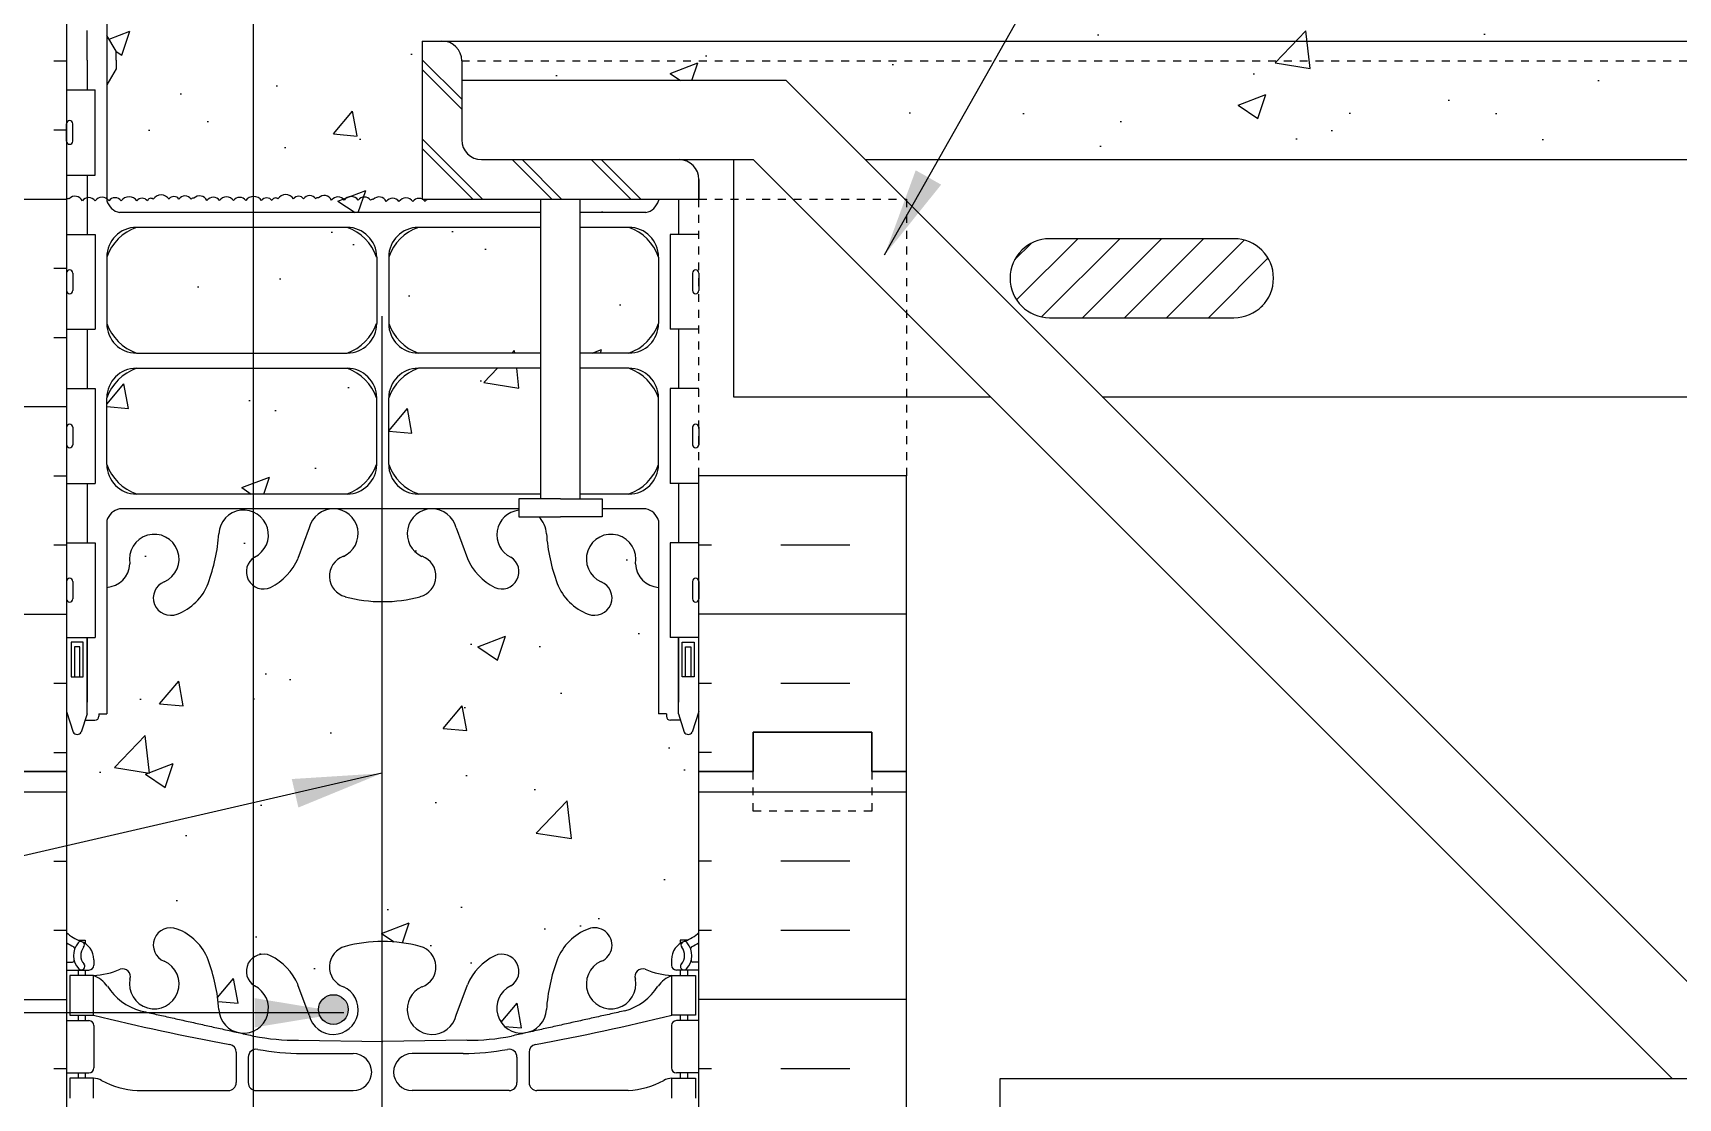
# Model space of a CAD drawing. Header units: inches. Extents: x 169.9 to 228, y 151.8 to 229.9.
# Drawn here: x 190.58 to 211.39, y 196.52 to 209.99 of the extents above; entities that cross this region are included whole.
import ezdxf

# ---------------------------------------------------------------- set-up
doc = ezdxf.new("R2010")
doc.units = ezdxf.units.IN
doc.header["$LTSCALE"] = 0.5
doc.header["$MEASUREMENT"] = 0
doc.linetypes.add('DASHED2', pattern=[0.375, 0.25, -0.125])
doc.linetypes.add('HIDDEN2', pattern=[0.1875, 0.125, -0.0625])
for name, color, linetype in [('HATCH', 12, 'Continuous'), ('Hidden2', 12, 'HIDDEN2'), ('line25', 2, 'Continuous'), ('LINE3', 3, 'Continuous'), ('LINE50', 5, 'Continuous'), ('LINE9', 9, 'Continuous'), ('TEXT', 4, 'Continuous'), ('Web_Edge', 9, 'Continuous')]:
    doc.layers.add(name, color=color, linetype=linetype)
doc.styles.add('DIM', font='romans.shx', dxfattribs={"width": 0.7})
doc.dimstyles.new('ext_12', dxfattribs={"dimscale": 12, "dimtxt": 0.075, "dimasz": 0.09375, "dimexe": 0.09375, "dimexo": 0.0625, "dimgap": 0.0625, "dimtad": 1, "dimdec": 1, "dimzin": 2, "dimdsep": 46, "dimlunit": 4, "dimtxsty": 'DIM', "dimcen": 0.09, "dimdle": 0.09375, "dimclrt": 4, "dimadec": 0, "dimazin": 0, "dimtfac": 1, "dimtdec": 1, "dimtmove": 2, "dimatfit": 3, "dimfxl": 1, "dimfrac": 2, "dimtolj": 1, "dimtzin": 0, "dimarcsym": 0})

msp = doc.modelspace()

# ---------------------------------------------------------------- hatches: boundary and pattern name
at = {"layer": 'HATCH'}
h = msp.add_hatch(dxfattribs=at)
h.set_pattern_fill('AR-CONC', color=256, scale=0.5)
h.set_pattern_definition([(50, (0, 0), (3.5863, -0.31376), [0.375, -4.125]), (355, (0, 0), (-0.693757, 3.76096), [0.3, -3.3]), (100.4514, (0.299, -0.026), (2.892544, 3.4472), [0.3187, -3.50571]), (46.1842, (0, 1), (5.336207, -0.827596), [0.5625, -6.1875]), (96.6356, (0.4447, 0.931), (4.67331, 4.87059), [0.47805, -5.25857]), (351.1842, (0, 1), (4.67331, 4.87059), [0.45, -4.95]), (21, (0.5, 0.75), (2.984535, -2.013094), [0.375, -4.125]), (326, (0.5, 0.75), (1.216577, 3.62575), [0.3, -3.3]), (71.4514, (0.7487, 0.5822), (4.201112, 1.612656), [0.3187, -3.50571]), (37.5, (0, 0), (0.0607993, 1.6644693), [0, -3.26, 0, -3.35, 0, -3.3125]), (7.5, (0, 0), (1.315348, 1.972059), [0, -1.91, 0, -3.185, 0, -1.2625]), (327.5, (-1.115, 0), (2.669112, -0.1127744), [0, -1.25, 0, -3.9, 0, -5.175]), (317.5, (-1.615, 0), (2.915931, 0.500525), [0, -1.625, 0, -2.59, 0, -3.675])])
edge = h.paths.add_edge_path()
edge.add_line((199.002, 227.647), (194.002, 227.647))
edge.add_line((194.002, 227.647), (193.002, 228.647))
edge.add_line((193.002, 228.647), (193.002, 226.647))
edge.add_line((193.002, 226.647), (192.002, 227.647))
edge.add_line((192.002, 227.647), (191.002, 227.647))
edge.add_line((191.002, 227.647), (191.002, 224.874))
edge.add_arc((191.348, 225.235), 0.5, 226.2109, 246.4218)
edge.add_line((191.148, 224.777), (191.238, 224.777))
edge.add_line((191.238, 224.777), (191.238, 224.735))
edge.add_arc((191.098, 224.528), 0.25, 0, 55.9442, ccw=False)
edge.add_line((191.348, 224.528), (191.348, 224.46))
edge.add_arc((191.285, 224.46), 0.0625, -90, 0, ccw=False)
edge.add_line((191.285, 224.398), (191.238, 224.398))
edge.add_line((191.238, 224.398), (191.238, 224.328))
edge.add_line((191.238, 224.328), (191.343, 224.328))
edge.add_arc((191.22, 223.985), 0.364, 34.9775, 70.3387, ccw=False)
edge.add_arc((192.144, 224.596), 0.743, 212.7919, 253.8107)
edge.add_spline(control_points=[(191.936, 223.882), (193.374, 223.562)], knot_values=[0, 0, 1, 1], degree=1, periodic=0)
edge.add_arc((193.93, 226.494), 2.984, 259.2546, 270.0995)
edge.add_line((193.935, 223.51), (195.002, 223.494))
edge.add_line((195.002, 223.494), (196.068, 223.51))
edge.add_arc((196.074, 226.494), 2.984, 269.9005, 280.7454)
edge.add_spline(control_points=[(196.63, 223.562), (198.067, 223.882)], knot_values=[0, 0, 1, 1], degree=1, periodic=0)
edge.add_arc((197.86, 224.596), 0.743, 286.1893, 327.2081)
edge.add_arc((198.783, 223.985), 0.364, 109.6613, 145.0225, ccw=False)
edge.add_line((198.661, 224.328), (198.766, 224.328))
edge.add_line((198.766, 224.328), (198.766, 224.398))
edge.add_line((198.766, 224.398), (198.718, 224.398))
edge.add_arc((198.718, 224.46), 0.0625, 180, 270, ccw=False)
edge.add_line((198.656, 224.46), (198.656, 224.528))
edge.add_arc((198.906, 224.528), 0.25, 124.0558, 180, ccw=False)
edge.add_line((198.766, 224.735), (198.766, 224.777))
edge.add_line((198.766, 224.777), (198.856, 224.777))
edge.add_arc((198.656, 225.235), 0.5, 293.5782, 313.7891)
edge.add_line((199.002, 224.874), (199.002, 227.647))
h.paths.add_polyline_path([(199.002, 220.682, 0.088416), (198.856, 220.779), (198.766, 220.779), (198.766, 220.821, -0.249069), (198.656, 221.028), (198.656, 221.095, -0.414214), (198.718, 221.158), (198.766, 221.158), (198.766, 221.228), (198.661, 221.228, 0.085348), (198.331, 221.152, -0.669601), (198.199, 221.273, 2.087231), (197.765, 221.048, -1), (197.602, 220.639, -0.21345), (197.209, 221.028, -0.069923), (197.072, 221.672, 1.702394), (196.623, 221.36, -0.940793), (196.419, 220.976, -0.173075), (196.073, 221.343), (195.931, 221.73, 1.612474), (195.499, 221.37, -0.734872), (195.476, 220.859, -0.068475), (195.002, 220.797, -0.068475), (194.528, 220.859, -0.734872), (194.505, 221.37, 1.612474), (194.073, 221.73), (193.93, 221.343, -0.173075), (193.584, 220.976, -0.940793), (193.381, 221.36, 1.702394), (192.931, 221.672, -0.069923), (192.794, 221.028, -0.21345), (192.402, 220.639, -1), (192.239, 221.048, 2.087231), (191.805, 221.273, -0.669601), (191.672, 221.152, 0.085348), (191.343, 221.228), (191.238, 221.228), (191.238, 221.158), (191.285, 221.158, -0.414214), (191.348, 221.095), (191.348, 221.028, -0.249069), (191.238, 220.821), (191.238, 220.779), (191.148, 220.779, 0.088416), (191.002, 220.682), (191.002, 218.647), (191.002, 217.888), (191.087, 218.149, -0.6), (191.187, 218.149), (191.236, 217.999), (191.362, 217.999, -0.414214), (191.412, 217.949), (191.412, 217.919), (191.512, 217.919), (191.512, 216.317, -0.380397), (191.805, 216.022, 2.087231), (192.239, 216.247, -1), (192.402, 216.655, -0.21345), (192.794, 216.266, -0.069923), (192.931, 215.622, 1.702394), (193.381, 215.935, -0.940793), (193.584, 216.318, -0.173075), (193.93, 215.951), (194.073, 215.565, 1.612474), (194.505, 215.924, -0.734872), (194.528, 216.435, -0.068475), (195.002, 216.497, -0.068475), (195.476, 216.435, -0.734872), (195.499, 215.924, 1.612474), (195.931, 215.565), (196.073, 215.951, -0.173075), (196.419, 216.318, -0.940793), (196.623, 215.935, 1.702394), (197.072, 215.622, -0.069923), (197.209, 216.266, -0.21345), (197.602, 216.655, -1), (197.765, 216.247, 2.087231), (198.199, 216.022, -0.380392), (198.492, 216.317), (198.492, 217.919), (198.592, 217.919), (198.592, 217.949, -0.414214), (198.642, 217.999), (198.768, 217.999), (198.817, 218.149, -0.6), (198.917, 218.149), (199.002, 217.888), (199.002, 218.647)])
h.paths.add_polyline_path([(194.926, 214.761, 0.225652), (194.551, 215.136), (191.887, 215.136, 0.225652), (191.512, 214.761), (191.512, 213.921, 0.225652), (191.887, 213.546), (194.551, 213.546, 0.225652), (194.926, 213.921)])
h.paths.add_polyline_path([(194.926, 212.139), (194.926, 212.98, 0.225652), (194.551, 213.355), (191.887, 213.355, 0.225652), (191.512, 212.98), (191.512, 212.139, 0.225652), (191.887, 211.764), (194.551, 211.764, 0.225652)])
h.paths.add_polyline_path([(198.492, 212.98, 0.225652), (198.117, 213.355), (195.453, 213.355, 0.225652), (195.078, 212.98), (195.078, 212.139, 0.225652), (195.453, 211.764), (198.117, 211.764, 0.225652), (198.492, 212.139)])
h.paths.add_polyline_path([(198.492, 214.761, 0.225652), (198.117, 215.136), (195.453, 215.136, 0.225652), (195.078, 214.761), (195.078, 213.921, 0.225652), (195.453, 213.546), (198.117, 213.546, 0.225652), (198.492, 213.921)])
h.paths.add_polyline_path([(227.05, 211.138), (199.002, 211.138, 0.520567), (198.848, 211.138, 0.520567), (198.722, 211.138, 0.520567), (198.522, 211.138, 0.520567), (198.448, 211.115, 0.520567), (198.317, 211.115, 0.520567), (198.117, 211.115, 0.520567), (197.963, 211.115, 0.520567), (197.786, 211.115, 0.520567), (197.626, 211.115, 0.520567), (197.461, 211.143, 0.268314), (197.425, 211.133, 0.520567), (197.271, 211.133, 0.520567), (197.146, 211.133, 0.520567), (196.946, 211.133, 0.520567), (196.872, 211.11, 0.520567), (196.741, 211.11, 0.520567), (196.541, 211.11, 0.520567), (196.387, 211.11, 0.520567), (196.21, 211.11, 0.520567), (196.05, 211.11, 0.520567), (195.884, 211.139, 0.268314), (195.849, 211.128, 0.520567), (195.695, 211.128, 0.520567), (195.569, 211.128, 0.520567), (195.369, 211.128, 0.520567), (195.295, 211.106, 0.520567), (195.164, 211.106, 0.520567), (194.964, 211.106, 0.520567), (194.81, 211.106, 0.520567), (194.633, 211.106, 0.520567), (194.473, 211.106, 0.520567), (194.308, 211.134, 0.268314), (194.272, 211.124, 0.520567), (194.118, 211.124, 0.520567), (193.993, 211.124, 0.520567), (193.793, 211.124, 0.520567), (193.719, 211.101, 0.520567), (193.588, 211.101, 0.520567), (193.388, 211.101, 0.520567), (193.234, 211.101, 0.520567), (193.057, 211.101, 0.520567), (192.897, 211.101, 0.520567), (192.731, 211.13, 0.268314), (192.696, 211.119, 0.520567), (192.542, 211.119, 0.520567), (192.416, 211.119, 0.520567), (192.217, 211.119, 0.520567), (192.142, 211.096, 0.520567), (192.011, 211.096, 0.520567), (191.811, 211.096, 0.520567), (191.657, 211.096, 0.398029), (191.512, 211.126), (191.512, 209.96), (191.632, 209.76), (191.632, 209.647), (191.632, 209.535), (191.512, 209.335), (191.512, 207.893, -0.091153), (191.54, 207.866, -0.520567), (191.694, 207.866, -0.520567), (191.893, 207.866, -0.520567), (192.025, 207.866, -0.520567), (192.099, 207.889, -0.520567), (192.299, 207.889, -0.520567), (192.424, 207.889, -0.520567), (192.578, 207.889, -0.268314), (192.614, 207.899, -0.520567), (192.779, 207.87, -0.520567), (192.939, 207.87, -0.520567), (193.116, 207.87, -0.520567), (193.27, 207.87, -0.520567), (193.47, 207.87, -0.520567), (193.601, 207.87, -0.520567), (193.675, 207.893, -0.520567), (193.875, 207.893, -0.520567), (194.001, 207.893, -0.520567), (194.155, 207.893, -0.268314), (194.19, 207.904, -0.520567), (194.356, 207.875, -0.520567), (194.516, 207.875, -0.520567), (194.693, 207.875, -0.520567), (194.847, 207.875, -0.268314), (194.882, 207.885, -0.520567), (195.048, 207.857, -0.520567), (195.208, 207.857, -0.520567), (195.385, 207.857, -0.365715), (195.502, 207.888), (195.502, 209.888), (195.752, 209.888), (227.05, 209.888)])
h.paths.add_polyline_path([(198.492, 211.428, 0.268138), (198.331, 211.577), (191.673, 211.577, 0.268156), (191.512, 211.428), (191.512, 211.126, -0.398029), (191.657, 211.096, -0.520567), (191.811, 211.096, -0.520567), (192.011, 211.096, -0.520567), (192.142, 211.096, -0.520567), (192.217, 211.119, -0.520567), (192.416, 211.119, -0.520567), (192.542, 211.119, -0.520567), (192.696, 211.119, -0.268314), (192.731, 211.13, -0.520567), (192.897, 211.101, -0.520567), (193.057, 211.101, -0.520567), (193.234, 211.101, -0.520567), (193.388, 211.101, -0.520567), (193.588, 211.101, -0.520567), (193.719, 211.101, -0.520567), (193.793, 211.124, -0.520567), (193.993, 211.124, -0.520567), (194.118, 211.124, -0.520567), (194.272, 211.124, -0.268314), (194.308, 211.134, -0.520567), (194.473, 211.106, -0.520567), (194.633, 211.106, -0.520567), (194.81, 211.106, -0.520567), (194.964, 211.106, -0.520567), (195.164, 211.106, -0.520567), (195.295, 211.106, -0.520567), (195.369, 211.128, -0.520567), (195.569, 211.128, -0.520567), (195.695, 211.128, -0.520567), (195.849, 211.128, -0.268314), (195.884, 211.139, -0.520567), (196.05, 211.11, -0.520567), (196.21, 211.11, -0.520567), (196.387, 211.11, -0.520567), (196.541, 211.11, -0.520567), (196.741, 211.11, -0.520567), (196.872, 211.11, -0.520567), (196.946, 211.133, -0.520567), (197.146, 211.133, -0.520567), (197.271, 211.133, -0.520567), (197.425, 211.133, -0.268314), (197.461, 211.143, -0.520567), (197.626, 211.115, -0.520567), (197.786, 211.115, -0.520567), (197.963, 211.115, -0.520567), (198.117, 211.115, -0.520567), (198.317, 211.115, -0.520567), (198.448, 211.115, -0.316651), (198.492, 211.148)])
h.paths.add_polyline_path([(198.492, 207.866), (198.492, 207.888), (197.502, 207.888), (197.502, 207.718), (198.331, 207.718, 0.268138)])
h.paths.add_polyline_path([(197.002, 207.888), (195.57, 207.888, 0.091301), (195.539, 207.857, 0.129704), (195.502, 207.888), (195.502, 207.888), (195.502, 207.888, 0.365715), (195.385, 207.857, 0.520567), (195.208, 207.857, 0.520567), (195.048, 207.857, 0.520567), (194.882, 207.885, 0.268314), (194.847, 207.875, 0.520567), (194.693, 207.875, 0.520567), (194.516, 207.875, 0.520567), (194.356, 207.875, 0.520567), (194.19, 207.904, 0.268314), (194.155, 207.893, 0.520567), (194.001, 207.893, 0.520567), (193.875, 207.893, 0.520567), (193.675, 207.893, 0.520567), (193.601, 207.87, 0.520567), (193.47, 207.87, 0.520567), (193.27, 207.87, 0.520567), (193.116, 207.87, 0.520567), (192.939, 207.87, 0.520567), (192.779, 207.87, 0.520567), (192.614, 207.899, 0.268314), (192.578, 207.889, 0.520567), (192.424, 207.889, 0.520567), (192.299, 207.889, 0.520567), (192.099, 207.889, 0.520567), (192.025, 207.866, 0.520567), (191.893, 207.866, 0.520567), (191.694, 207.866, 0.520567), (191.54, 207.866, 0.091153), (191.512, 207.893), (191.512, 207.866, 0.268156), (191.673, 207.718), (197.002, 207.718)])
h.paths.add_polyline_path([(227.05, 209.638), (196.002, 209.638), (196.002, 209.388), (200.104, 209.388), (201.104, 208.388), (227.05, 208.388)], flags=17)
h.paths.add_polyline_path([(227.05, 209.888), (195.752, 209.888, -0.414214), (196.002, 209.638), (227.05, 209.638)], flags=17)
h.paths.add_polyline_path([(199.002, 200.647), (199.002, 201.407), (198.917, 201.146, -0.6), (198.817, 201.146), (198.768, 201.296), (198.642, 201.296, -0.414214), (198.592, 201.346), (198.592, 201.376), (198.492, 201.376), (198.492, 202.978, -0.380392), (198.199, 203.273, 2.087231), (197.765, 203.048, -1), (197.602, 202.639, -0.21345), (197.209, 203.028, -0.068226), (197.074, 203.656, 0.193411), (196.976, 203.869), (196.723, 203.869), (196.723, 203.953, 0.747522), (196.623, 203.36, -0.940793), (196.419, 202.976, -0.173075), (196.073, 203.343), (195.931, 203.73, 1.612474), (195.499, 203.37, -0.734872), (195.476, 202.859, -0.068475), (195.002, 202.797, -0.068475), (194.528, 202.859, -0.734872), (194.505, 203.37, 1.612474), (194.073, 203.73), (193.93, 203.343, -0.173075), (193.584, 202.976, -0.940793), (193.381, 203.36, 1.753171), (192.93, 203.656, -0.068226), (192.794, 203.028, -0.21345), (192.402, 202.639, -1), (192.239, 203.048, 2.087231), (191.805, 203.273, -0.380397), (191.512, 202.978), (191.512, 201.376), (191.412, 201.376), (191.412, 201.346, -0.414214), (191.362, 201.296), (191.236, 201.296), (191.187, 201.146, -0.6), (191.087, 201.146), (191.002, 201.407), (191.002, 200.647), (191.002, 198.613, 0.088416), (191.148, 198.516), (191.238, 198.516), (191.238, 198.474, -0.249069), (191.348, 198.267), (191.348, 198.199, -0.414214), (191.285, 198.137), (191.238, 198.137), (191.238, 198.067), (191.343, 198.067, 0.085348), (191.672, 198.142, -0.669601), (191.805, 198.022, 2.087231), (192.239, 198.247, -1), (192.402, 198.655, -0.21345), (192.794, 198.266, -0.068226), (192.93, 197.638, 1.753171), (193.381, 197.935, -0.940793), (193.584, 198.318, -0.173075), (193.93, 197.951), (194.073, 197.565, 1.612474), (194.505, 197.924, -0.734872), (194.528, 198.435, -0.068475), (195.002, 198.497, -0.068475), (195.476, 198.435, -0.734872), (195.499, 197.924, 1.612474), (195.931, 197.565), (196.073, 197.951, -0.173075), (196.419, 198.318, -0.940793), (196.623, 197.935, 1.753171), (197.074, 197.638, -0.068226), (197.209, 198.266, -0.21345), (197.602, 198.655, -1), (197.765, 198.247, 2.087231), (198.199, 198.022, -0.669601), (198.331, 198.142, 0.085348), (198.661, 198.067), (198.766, 198.067), (198.766, 198.137), (198.718, 198.137, -0.414214), (198.656, 198.199), (198.656, 198.267, -0.249069), (198.766, 198.474), (198.766, 198.516), (198.856, 198.516, 0.088416), (199.002, 198.613)])
h.paths.add_polyline_path([(194.926, 207.156, 0.225652), (194.551, 207.531), (191.887, 207.531, 0.225652), (191.512, 207.156), (191.512, 206.315, 0.225652), (191.887, 205.94), (194.551, 205.94, 0.225652), (194.926, 206.315)])
h.paths.add_polyline_path([(194.926, 205.374, 0.225652), (194.551, 205.749), (191.887, 205.749, 0.225652), (191.512, 205.374), (191.512, 204.533, 0.225652), (191.887, 204.158), (194.551, 204.158, 0.225652), (194.926, 204.533)])
h.paths.add_polyline_path([(197.002, 205.749), (195.453, 205.749, 0.225652), (195.078, 205.374), (195.078, 204.533, 0.225652), (195.453, 204.158), (197.002, 204.158)])
h.paths.add_polyline_path([(197.002, 207.531), (195.453, 207.531, 0.225652), (195.078, 207.156), (195.078, 206.315, 0.225652), (195.453, 205.94), (197.002, 205.94)])
h.paths.add_polyline_path([(198.492, 207.156, 0.225652), (198.117, 207.531), (197.502, 207.531), (197.502, 205.94), (198.117, 205.94, 0.225652), (198.492, 206.315)])
h.paths.add_polyline_path([(199.002, 184.682, 0.088416), (198.856, 184.779), (198.766, 184.779), (198.766, 184.821, -0.249069), (198.656, 185.028), (198.656, 185.095, -0.414214), (198.718, 185.158), (198.766, 185.158), (198.766, 185.228), (198.661, 185.228, 0.085348), (198.331, 185.152, -0.669601), (198.199, 185.273, 2.087231), (197.765, 185.048, -1), (197.602, 184.639, -0.21345), (197.209, 185.028, -0.069923), (197.072, 185.672, 1.702394), (196.623, 185.36, -0.940793), (196.419, 184.976, -0.173075), (196.073, 185.343), (195.931, 185.73, 1.612474), (195.499, 185.37, -0.734872), (195.476, 184.859, -0.068475), (195.002, 184.797, -0.068475), (194.528, 184.859, -0.734872), (194.505, 185.37, 1.612474), (194.073, 185.73), (193.93, 185.343, -0.173075), (193.584, 184.976, -0.940793), (193.381, 185.36, 1.702394), (192.931, 185.672, -0.069923), (192.794, 185.028, -0.21345), (192.402, 184.639, -1), (192.239, 185.048, 2.087231), (191.805, 185.273, -0.669601), (191.672, 185.152, 0.085348), (191.343, 185.228), (191.238, 185.228), (191.238, 185.158), (191.285, 185.158, -0.414214), (191.348, 185.095), (191.348, 185.028, -0.249069), (191.238, 184.821), (191.238, 184.779), (191.148, 184.779, 0.088416), (191.002, 184.682), (191.002, 182.647), (192.002, 182.647), (193.002, 181.647), (193.002, 183.647), (194.002, 182.647), (199.002, 182.647)])
h = msp.add_hatch(dxfattribs=at)
h.set_pattern_fill('INSUL', color=256, scale=7, style=0)
h.set_pattern_definition([(0, (-2735.1597, -196.3622), (0, 2.625), []), (0, (-2735.1597, -195.4872), (0, 2.625), [0.875, -0.875]), (0, (-2735.1597, -194.6122), (0, 2.625), [0.875, -0.875])])
h.paths.add_polyline_path([(188.377, 200.647), (188.814, 200.647), (188.814, 201.147), (190.314, 201.147), (190.314, 200.647), (191.002, 200.647), (191.002, 218.647), (190.314, 218.647), (190.314, 219.147), (188.814, 219.147), (188.814, 218.647), (188.377, 218.647)])
h = msp.add_hatch(dxfattribs=at)
h.set_pattern_fill('ANSI31', color=256, scale=3, style=0)
h.set_pattern_definition([(45, (213.64866, 206.63442), (-0.265165, 0.265165), [])])
h.paths.add_polyline_path([(215.102, 207.387), (212.77, 207.387, 1), (212.77, 206.388), (215.102, 206.388, 1)])
h.paths.add_polyline_path([(224.433, 207.387), (222.102, 207.387, 0.413962), (221.602, 206.888), (222.316, 206.388), (224.433, 206.388, 1)])
h.paths.add_polyline_path([(205.771, 207.387), (203.439, 207.387, 1), (203.439, 206.388), (205.771, 206.388, 1)])
h = msp.add_hatch(dxfattribs=at)
h.set_pattern_fill('INSUL', color=256, scale=7, style=0)
h.set_pattern_definition([(0, (-2735.1597, -214.3622), (0, 2.625), []), (0, (-2735.1597, -213.4872), (0, 2.625), [0.875, -0.875]), (0, (-2735.1597, -212.6122), (0, 2.625), [0.875, -0.875])])
h.paths.add_polyline_path([(188.377, 182.647), (188.814, 182.647), (188.814, 183.147), (190.314, 183.147), (190.314, 182.647), (191.002, 182.647), (191.002, 200.647), (190.314, 200.647), (190.314, 201.147), (188.814, 201.147), (188.814, 200.647), (188.377, 200.647)])
at = {"layer": 'LINE3'}
msp.add_hatch(color=256, dxfattribs=at).paths.add_polyline_path([(194.191, 197.637, 1), (194.566, 197.637, 1)])

# ---------------------------------------------------------------- linework, layer by layer
at = {"layer": 'HATCH'}
for p, q in [((195.502, 209.652), (196.002, 209.152)), ((195.502, 209.527), (196.002, 209.027)), ((195.502, 208.652), (196.266, 207.888)), ((195.502, 208.527), (196.141, 207.888)), ((196.641, 208.388), (197.141, 207.888)), ((196.766, 208.388), (197.266, 207.888)), ((197.641, 208.388), (198.141, 207.888)), ((197.766, 208.388), (198.266, 207.888)), ((199.163, 204.388), (199.002, 204.388)), ((200.913, 204.388), (200.038, 204.388)), ((200.913, 204.388), (200.038, 204.388)), ((199.163, 203.513), (199.002, 203.513)), ((200.913, 203.513), (200.038, 203.513)), ((201.627, 202.638), (199.002, 202.638)), ((199.163, 201.763), (199.002, 201.763)), ((200.913, 201.763), (200.038, 201.763)), ((199.163, 200.888), (199.002, 200.888)), ((201.627, 200.388), (199.002, 200.388)), ((199.163, 199.513), (199.002, 199.513)), ((200.913, 199.513), (200.038, 199.513)), ((199.163, 198.638), (199.002, 198.638)), ((200.913, 198.638), (200.038, 198.638)), ((201.627, 197.763), (199.002, 197.763)), ((199.163, 196.888), (199.002, 196.888)), ((200.913, 196.888), (200.038, 196.888))]:
    msp.add_line(p, q, dxfattribs=at)
for points in [[(192.578, 207.889, 0.520567), (192.424, 207.889, 0.520567), (192.299, 207.889, 0.520567), (192.099, 207.889, 0.520567), (192.025, 207.866, 0.520567), (191.893, 207.866, 0.520567), (191.694, 207.866, 0.520567), (191.54, 207.866, 0.520567), (191.363, 207.866, 0.520567), (191.203, 207.866, 0.520567), (191.037, 207.894, 0.268314), (191.002, 207.884, 0.268314)], [(194.155, 207.893, 0.520567), (194.001, 207.893, 0.520567), (193.875, 207.893, 0.520567), (193.675, 207.893, 0.520567), (193.601, 207.87, 0.520567), (193.47, 207.87, 0.520567), (193.27, 207.87, 0.520567), (193.116, 207.87, 0.520567), (192.939, 207.87, 0.520567), (192.779, 207.87, 0.520567), (192.614, 207.899, 0.268314), (192.578, 207.889, 0.268314)], [(194.847, 207.875, 0.520567), (194.693, 207.875, 0.520567), (194.516, 207.875, 0.520567), (194.356, 207.875, 0.520567), (194.19, 207.904, 0.268314), (194.155, 207.893)], [(195.57, 207.888, 0.091301), (195.539, 207.857, 0.520567), (195.385, 207.857, 0.520567), (195.208, 207.857, 0.520567), (195.048, 207.857, 0.520567), (194.882, 207.885, 0.268314), (194.847, 207.875)]]:
    msp.add_lwpolyline(points, format="xyb", dxfattribs=at)
at = {"layer": 'Hidden2', "linetype": 'HIDDEN2'}
msp.add_line((196.002, 209.638), (227.05, 209.638), dxfattribs=at)
at = {"layer": 'Hidden2'}
for p, q in [((199.002, 204.388), (199.002, 207.888)), ((199.002, 207.888), (201.627, 207.888)), ((201.627, 207.888), (201.627, 204.388))]:
    msp.add_line(p, q, dxfattribs=at)
at = {"layer": 'line25'}
for p, q in [((191.002, 218.647), (191.002, 200.647)), ((195.502, 209.888), (195.502, 207.888)), ((195.502, 209.888), (195.752, 209.888)), ((196.002, 209.638), (196.002, 208.638)), ((191.002, 209.272), (191.367, 209.272)), ((191.367, 208.192), (191.367, 209.272)), ((196.252, 208.388), (198.752, 208.388)), ((191.002, 208.192), (191.367, 208.192)), ((199.002, 208.138), (199.002, 207.888)), ((199.002, 207.888), (199.002, 208.138)), ((195.502, 207.888), (199.002, 207.888)), ((197.002, 204.096), (197.002, 207.888)), ((197.502, 204.096), (197.502, 207.888)), ((191.002, 207.442), (191.367, 207.442)), ((191.367, 207.442), (191.367, 206.242)), ((199.002, 207.442), (198.637, 207.442)), ((198.637, 207.442), (198.637, 206.242)), ((191.002, 206.242), (191.367, 206.242)), ((199.002, 206.242), (198.637, 206.242)), ((191.002, 205.492), (191.367, 205.492)), ((191.367, 205.492), (191.367, 204.292)), ((199.002, 205.492), (198.637, 205.492)), ((198.637, 205.492), (198.637, 204.292)), ((199.002, 200.647), (199.002, 204.388)), ((201.627, 204.388), (199.002, 204.388)), ((191.002, 204.292), (191.367, 204.292)), ((199.002, 204.292), (198.637, 204.292)), ((191.002, 203.542), (191.367, 203.542)), ((191.367, 203.542), (191.367, 202.342)), ((199.002, 203.542), (198.637, 203.542)), ((198.637, 203.542), (198.637, 202.342)), ((191.002, 202.342), (191.367, 202.342)), ((199.002, 202.342), (198.637, 202.342)), ((191.002, 200.647), (191.002, 182.647)), ((199.002, 182.647), (199.002, 200.647))]:
    msp.add_line(p, q, dxfattribs=at)
for points in [[(197.252, 204.096), (196.723, 204.096), (196.723, 203.869), (197.252, 203.869)], [(197.252, 204.096), (197.78, 204.096), (197.78, 203.869), (197.521, 203.869)], [(197.521, 203.869), (197.252, 203.869)]]:
    msp.add_lwpolyline(points, dxfattribs=at)
for centre, start, end in [((195.752, 209.638), 0, 90), ((196.252, 208.638), 180, 270), ((198.752, 208.138), 0, 90)]:
    msp.add_arc(centre, 0.25, start, end, dxfattribs=at)
at = {"layer": 'LINE3'}
for p, q in [((193.362, 228.287), (193.362, 184.274)), ((194.99, 206.409), (194.99, 182.647))]:
    msp.add_line(p, q, dxfattribs=at)
msp.add_circle((194.378, 197.637), 0.188, dxfattribs=at)
at = {"layer": 'LINE50'}
for p, q in [((201.627, 200.647), (201.627, 204.388)), ((201.627, 194.388), (201.627, 200.647))]:
    msp.add_line(p, q, dxfattribs=at)
for points in [[(188.377, 200.647), (188.814, 200.647), (188.814, 201.147), (190.314, 201.147), (190.314, 200.647), (191.002, 200.647)], [(191.002, 200.647), (190.314, 200.647), (190.314, 201.147), (188.814, 201.147), (188.814, 200.647), (188.377, 200.647)], [(201.627, 200.647), (201.189, 200.647), (201.189, 201.147), (199.689, 201.147), (199.689, 200.647), (199.002, 200.647)], [(199.002, 200.647), (199.689, 200.647), (199.689, 201.147), (201.189, 201.147), (201.189, 200.647), (201.627, 200.647)]]:
    msp.add_lwpolyline(points, dxfattribs=at)
at = {"layer": 'LINE9'}
for p, q in [((195.752, 209.888), (227.05, 209.888)), ((200.104, 209.388), (196.002, 209.388)), ((200.104, 209.388), (212.729, 196.763)), ((191.002, 208.622), (191.002, 208.842)), ((191.002, 208.787), (191.002, 208.787)), ((191.042, 208.882), (191.042, 208.882)), ((191.082, 208.622), (191.082, 208.842)), ((191.002, 208.677), (191.002, 208.677)), ((191.042, 208.582), (191.042, 208.582)), ((198.752, 208.388), (199.689, 208.388)), ((199.439, 208.388), (199.439, 205.388)), ((199.689, 208.388), (211.314, 196.763)), ((201.104, 208.388), (227.05, 208.388)), ((205.771, 207.387), (203.439, 207.387)), ((191.002, 206.952), (191.002, 206.732)), ((191.002, 206.897), (191.002, 206.897)), ((191.042, 206.992), (191.042, 206.992)), ((191.082, 206.952), (191.082, 206.732)), ((198.922, 206.952), (198.922, 206.732)), ((198.962, 206.992), (198.962, 206.992)), ((199.002, 206.952), (199.002, 206.732)), ((199.002, 206.897), (199.002, 206.897)), ((191.002, 206.787), (191.002, 206.787)), ((191.042, 206.692), (191.042, 206.692)), ((198.962, 206.692), (198.962, 206.692)), ((199.002, 206.787), (199.002, 206.787)), ((203.439, 206.388), (205.771, 206.388)), ((199.439, 205.388), (202.689, 205.388)), ((204.104, 205.388), (217.04, 205.388)), ((191.002, 205.002), (191.002, 204.782)), ((191.082, 205.002), (191.082, 204.782)), ((198.922, 205.002), (198.922, 204.782)), ((199.002, 205.002), (199.002, 204.782)), ((191.002, 204.947), (191.002, 204.947)), ((191.002, 204.837), (191.002, 204.837)), ((199.002, 204.947), (199.002, 204.947)), ((199.002, 204.837), (199.002, 204.837)), ((191.042, 204.742), (191.042, 204.742)), ((198.962, 204.742), (198.962, 204.742)), ((191.002, 203.052), (191.002, 202.832)), ((191.002, 202.997), (191.002, 202.997)), ((191.042, 203.092), (191.042, 203.092)), ((191.082, 203.052), (191.082, 202.832)), ((198.922, 203.052), (198.922, 202.832)), ((198.962, 203.092), (198.962, 203.092)), ((199.002, 203.052), (199.002, 202.832)), ((199.002, 202.997), (199.002, 202.997)), ((191.002, 202.887), (191.002, 202.887)), ((191.042, 202.792), (191.042, 202.792)), ((198.962, 202.792), (198.962, 202.792)), ((199.002, 202.887), (199.002, 202.887)), ((202.814, 196.763), (227.05, 196.763)), ((202.814, 194.388), (202.814, 196.763))]:
    msp.add_line(p, q, dxfattribs=at)
at = {"layer": 'LINE9', "linetype": 'DASHED2', "ltscale": 0.15}
msp.add_lwpolyline([(201.189, 200.647), (201.189, 200.647), (201.189, 200.147), (199.689, 200.147), (199.689, 200.647), (199.689, 200.647)], dxfattribs=at)
at = {"layer": 'LINE9'}
for centre, radius, start, end in [((191.042, 208.842), 0.04, 90, 180), ((191.042, 208.842), 0.04, 360, 90), ((191.042, 208.622), 0.04, 180, 270), ((191.042, 208.622), 0.04, 270, 0), ((203.439, 206.888), 0.5, 90, 270), ((205.771, 206.888), 0.5, 270, 90), ((191.042, 206.952), 0.04, 90, 180), ((191.042, 206.952), 0.04, 0, 90), ((198.962, 206.952), 0.04, 90, 180), ((198.962, 206.952), 0.04, 360, 90), ((191.042, 206.732), 0.04, 180, 270), ((191.042, 206.732), 0.04, 270, 0), ((198.962, 206.732), 0.04, 180, 270), ((198.962, 206.732), 0.04, 270, 0), ((191.042, 205.002), 0.04, 90, 180), ((191.042, 205.002), 0.04, 0, 90), ((198.962, 205.002), 0.04, 90, 180), ((198.962, 205.002), 0.04, 360, 90), ((191.042, 204.782), 0.04, 180, 270), ((191.042, 204.782), 0.04, 270, 0), ((198.962, 204.782), 0.04, 180, 270), ((198.962, 204.782), 0.04, 270, 0), ((191.042, 203.052), 0.04, 90, 180), ((191.042, 203.052), 0.04, 0, 90), ((198.962, 203.052), 0.04, 90, 180), ((198.962, 203.052), 0.04, 360, 90), ((191.042, 202.832), 0.04, 180, 270), ((191.042, 202.832), 0.04, 270, 0), ((198.962, 202.832), 0.04, 180, 270), ((198.962, 202.832), 0.04, 270, 0)]:
    msp.add_arc(centre, radius, start, end, dxfattribs=at)
at = {"layer": 'Web_Edge'}
for p, q in [((191.512, 211.428), (191.512, 207.866)), ((191.632, 209.76), (191.512, 209.96)), ((191.632, 209.76), (191.512, 209.96)), ((191.632, 209.647), (191.632, 209.76)), ((191.632, 209.647), (191.632, 209.76)), ((191.632, 209.647), (191.632, 209.535)), ((191.632, 209.647), (191.632, 209.535)), ((191.632, 209.535), (191.512, 209.335)), ((191.632, 209.535), (191.512, 209.335)), ((197.002, 207.718), (191.673, 207.718)), ((198.331, 207.718), (197.502, 207.718)), ((198.492, 207.888), (198.492, 207.866)), ((194.551, 207.531), (191.887, 207.531)), ((197.002, 207.531), (195.453, 207.531)), ((198.117, 207.531), (197.502, 207.531)), ((191.512, 207.156), (191.512, 206.315)), ((194.926, 207.156), (194.926, 206.315)), ((195.078, 207.156), (195.078, 206.316)), ((198.492, 207.156), (198.492, 206.315)), ((191.887, 205.94), (194.551, 205.94)), ((197.002, 205.94), (195.453, 205.94)), ((198.117, 205.94), (197.502, 205.94)), ((191.887, 205.749), (194.551, 205.749)), ((197.002, 205.749), (195.453, 205.749)), ((198.117, 205.749), (197.502, 205.749)), ((191.512, 204.533), (191.512, 205.374)), ((194.926, 204.533), (194.926, 205.374)), ((195.078, 204.532), (195.078, 205.373)), ((198.492, 204.533), (198.492, 205.374)), ((196.723, 203.971), (191.673, 203.971)), ((194.551, 204.158), (191.887, 204.158)), ((197.002, 204.158), (195.453, 204.158)), ((198.117, 204.158), (197.502, 204.158)), ((198.331, 203.971), (197.78, 203.971)), ((191.512, 203.823), (191.512, 201.376)), ((198.492, 203.823), (198.492, 201.376)), ((194.073, 203.73), (193.93, 203.343)), ((195.931, 203.73), (196.073, 203.343)), ((191.262, 201.376), (191.262, 202.342)), ((198.742, 201.376), (198.742, 202.342)), ((191.002, 201.407), (191.087, 201.146)), ((191.262, 201.376), (191.187, 201.146)), ((191.236, 201.296), (191.362, 201.296)), ((191.412, 201.376), (191.512, 201.376)), ((191.412, 201.376), (191.412, 201.346)), ((191.412, 201.346), (191.412, 201.346)), ((198.592, 201.376), (198.492, 201.376)), ((198.592, 201.376), (198.592, 201.346)), ((198.592, 201.346), (198.592, 201.346)), ((198.768, 201.296), (198.642, 201.296)), ((198.742, 201.376), (198.817, 201.146)), ((199.002, 201.407), (198.917, 201.146)), ((191.148, 198.516), (191.238, 198.516)), ((191.238, 198.516), (191.238, 198.474)), ((198.856, 198.516), (198.766, 198.516)), ((198.766, 198.516), (198.766, 198.474)), ((191.002, 198.237), (191.08, 198.237)), ((191.002, 198.137), (191.285, 198.137)), ((191.148, 198.137), (191.148, 198.067)), ((191.238, 198.137), (191.238, 198.067)), ((191.348, 198.267), (191.348, 198.199)), ((198.656, 198.267), (198.656, 198.199)), ((199.002, 198.137), (198.718, 198.137)), ((198.766, 198.137), (198.766, 198.067)), ((198.856, 198.137), (198.856, 198.067)), ((199.002, 198.237), (198.924, 198.237)), ((194.073, 197.565), (193.93, 197.951)), ((195.931, 197.565), (196.073, 197.951)), ((191.148, 197.567), (191.148, 197.497)), ((191.238, 197.567), (191.238, 197.497)), ((198.766, 197.567), (198.766, 197.497)), ((198.856, 197.567), (198.856, 197.497)), ((191.002, 197.497), (191.285, 197.497)), ((191.348, 197.434), (191.348, 196.899)), ((198.656, 197.434), (198.656, 196.899)), ((199.002, 197.497), (198.718, 197.497)), ((193.15, 197.097), (193.15, 196.712)), ((193.935, 197.249), (195.002, 197.233)), ((196.068, 197.249), (195.002, 197.233)), ((196.854, 197.097), (196.854, 196.712)), ((193.302, 197.035), (193.302, 196.712)), ((193.983, 197.081), (194.629, 197.081)), ((196.021, 197.081), (195.374, 197.081)), ((196.701, 197.035), (196.701, 196.712)), ((191.002, 196.837), (191.285, 196.837)), ((191.148, 196.837), (191.148, 196.767)), ((191.238, 196.837), (191.238, 196.767)), ((199.002, 196.837), (198.718, 196.837)), ((198.766, 196.837), (198.766, 196.767)), ((198.856, 196.837), (198.856, 196.767)), ((191.896, 196.611), (193.05, 196.612)), ((193.402, 196.612), (194.629, 196.612)), ((196.601, 196.612), (195.374, 196.612)), ((198.108, 196.611), (196.954, 196.612))]:
    msp.add_line(p, q, dxfattribs=at)
for points in [[(191.262, 209.647), (191.262, 210.022)], [(191.262, 209.647), (191.262, 209.272)], [(191.262, 208.192), (191.262, 207.442)], [(198.742, 207.888), (198.742, 207.442)], [(191.262, 206.242), (191.262, 205.492)], [(198.742, 206.242), (198.742, 205.492)], [(191.262, 204.292), (191.262, 203.542)], [(198.742, 204.292), (198.742, 203.542)], [(191.262, 202.342), (191.262, 201.526)], [(198.742, 202.342), (198.742, 201.526)], [(191.343, 196.517), (191.343, 196.767), (191.043, 196.767), (191.043, 196.517)], [(198.661, 196.517), (198.661, 196.767), (198.961, 196.767), (198.961, 196.517)]]:
    msp.add_lwpolyline(points, dxfattribs=at)
for points in [[(191.212, 202.286), (191.062, 202.286), (191.062, 201.846), (191.212, 201.846)], [(191.172, 202.226), (191.102, 202.226), (191.102, 201.846), (191.172, 201.846)], [(198.792, 202.286), (198.942, 202.286), (198.942, 201.846), (198.792, 201.846)], [(198.832, 202.226), (198.902, 202.226), (198.902, 201.846), (198.832, 201.846)], [(191.043, 197.567), (191.343, 197.567), (191.343, 198.067), (191.043, 198.067)], [(198.961, 197.567), (198.661, 197.567), (198.661, 198.067), (198.961, 198.067)]]:
    msp.add_lwpolyline(points, close=True, dxfattribs=at)
for centre, radius, start, end in [((191.721, 207.932), 0.219, 197.388, 257.4322), ((198.283, 207.932), 0.219, 282.5678, 342.6083), ((192.094, 206.949), 0.617, 109.5682, 160.4318), ((191.887, 207.156), 0.375, 90, 180), ((194.344, 206.949), 0.617, 19.5682, 70.4318), ((194.551, 207.156), 0.375, 360, 90), ((195.66, 206.949), 0.617, 109.5682, 160.4318), ((195.453, 207.156), 0.375, 90, 180), ((197.91, 206.949), 0.617, 19.5682, 70.4318), ((198.117, 207.156), 0.375, 360, 90), ((192.094, 206.522), 0.617, 199.5682, 250.4318), ((191.887, 206.315), 0.375, 180, 270), ((194.344, 206.522), 0.617, 289.5682, 340.4318), ((194.551, 206.315), 0.375, 270, 0), ((195.66, 206.522), 0.617, 199.5682, 250.4318), ((195.453, 206.315), 0.375, 180, 270), ((197.91, 206.522), 0.617, 289.5682, 340.4318), ((198.117, 206.315), 0.375, 270, 0), ((192.094, 205.167), 0.617, 109.5682, 160.4318), ((191.887, 205.374), 0.375, 90, 180), ((194.344, 205.167), 0.617, 19.5682, 70.4318), ((194.551, 205.374), 0.375, 360, 90), ((195.66, 205.167), 0.617, 109.5682, 160.4318), ((195.453, 205.374), 0.375, 90, 180), ((197.91, 205.167), 0.617, 19.5682, 70.4318), ((198.117, 205.374), 0.375, 360, 90), ((192.094, 204.74), 0.617, 199.5682, 250.4318), ((191.887, 204.533), 0.375, 180, 270), ((194.344, 204.74), 0.617, 289.5682, 340.4318), ((194.551, 204.533), 0.375, 270, 0), ((195.66, 204.74), 0.617, 199.5682, 250.4318), ((195.453, 204.533), 0.375, 180, 270), ((197.91, 204.74), 0.617, 289.5682, 340.4318), ((198.117, 204.533), 0.375, 270, 0), ((191.721, 203.757), 0.219, 102.5678, 162.6118), ((193.243, 203.641), 0.314, 296.0652, 177.2643), ((194.378, 203.657), 0.314, 293.8084, 166.5854), ((195.626, 203.657), 0.314, 13.4146, 246.1916), ((198.283, 203.757), 0.219, 17.3917, 77.4322), ((196.76, 203.641), 0.314, 96.8192, 243.9348), ((196.76, 203.641), 0.314, 2.7357, 46.5217), ((192.112, 203.335), 0.314, 293.8084, 191.4114), ((190.572, 203.837), 2.365, 339.9985, 355.6105), ((199.431, 203.837), 2.365, 184.3895, 200.0015), ((197.892, 203.335), 0.314, 348.5886, 246.1916), ((193.494, 203.174), 0.217, 121.463, 294.4736), ((193.244, 203.645), 0.75, 297.0295, 336.3062), ((194.596, 203.119), 0.268, 109.9662, 255.2108), ((195.408, 203.119), 0.268, 284.7892, 70.0338), ((196.76, 203.645), 0.75, 203.6938, 242.9705), ((196.509, 203.174), 0.217, 245.5264, 58.537), ((191.492, 203.29), 0.313, 273.5544, 356.8611), ((198.511, 203.29), 0.313, 183.1389, 266.4446), ((192.32, 202.844), 0.22, 111.8037, 291.8037), ((192.163, 203.272), 0.677, 290.6803, 338.8761), ((197.841, 203.272), 0.677, 201.1239, 249.3197), ((197.683, 202.844), 0.22, 248.1963, 68.1963), ((194.99, 204.551), 1.754, 254.7082, 270.3771), ((195.013, 204.551), 1.754, 269.6229, 285.2918), ((191.362, 201.346), 0.05, 270, 0), ((198.642, 201.346), 0.05, 180, 270), ((191.137, 201.173), 0.0567, 208.0725, 331.9275), ((198.867, 201.173), 0.0567, 208.0725, 331.9275), ((191.348, 198.974), 0.5, 226.2109, 250.5288), ((192.32, 198.451), 0.22, 68.1963, 248.1963), ((192.163, 198.022), 0.677, 21.1239, 69.3197), ((197.841, 198.022), 0.677, 110.6803, 158.8761), ((197.683, 198.451), 0.22, 291.8037, 111.8037), ((198.656, 198.974), 0.5, 289.4712, 313.7891), ((191.348, 198.974), 0.6, 234.7832, 245.0748), ((191.342, 198.321), 0.25, 140.1145, 222.4609), ((191.086, 198.411), 0.021, 343.464, 63.9957), ((191.184, 198.452), 0.045, 321.448, 139.1879), ((191.098, 198.267), 0.25, 0, 70.5288), ((191.342, 198.321), 0.16, 140.0001, 222.4609), ((193.494, 198.12), 0.217, 65.5264, 238.537), ((194.596, 198.176), 0.268, 104.7892, 250.0338), ((194.99, 196.743), 1.754, 89.6229, 105.2918), ((195.013, 196.743), 1.754, 74.7082, 90.3771), ((195.408, 198.176), 0.268, 289.9662, 75.2108), ((196.509, 198.12), 0.217, 301.463, 114.4736), ((198.906, 198.267), 0.25, 109.4712, 180), ((198.82, 198.452), 0.045, 40.8121, 218.552), ((198.662, 198.321), 0.16, 317.5391, 39.9999), ((198.662, 198.321), 0.25, 317.5391, 39.8855), ((198.918, 198.411), 0.021, 116.0043, 196.536), ((198.656, 198.974), 0.6, 294.9252, 305.2168), ((191.08, 198.256), 0.0196, 269.4032, 15.4901), ((191.19, 198.183), 0.045, 222.4609, 42.4609), ((191.285, 198.199), 0.0625, 270, 0), ((191.288, 199.063), 0.997, 273.1538, 293.1467), ((191.714, 198.055), 0.0968, 340.1551, 110.4331), ((192.112, 197.96), 0.314, 168.5886, 66.1916), ((190.572, 197.457), 2.365, 4.3895, 20.0015), ((193.244, 197.65), 0.75, 23.6938, 62.9705), ((196.76, 197.65), 0.75, 117.0295, 156.3062), ((199.431, 197.457), 2.365, 159.9985, 175.6105), ((197.892, 197.96), 0.314, 113.8084, 11.4114), ((198.29, 198.055), 0.0968, 69.5669, 199.8449), ((198.716, 199.063), 0.997, 246.8533, 266.8462), ((198.718, 198.199), 0.0625, 180, 270), ((198.813, 198.183), 0.045, 137.5391, 317.5391), ((198.924, 198.256), 0.0196, 164.5099, 270.5968), ((191.22, 197.724), 0.364, 34.9775, 70.3387), ((192.144, 198.335), 0.743, 212.7919, 253.8107), ((193.243, 197.653), 0.314, 182.7357, 63.9348), ((194.378, 197.637), 0.314, 193.4146, 66.1916), ((195.626, 197.637), 0.314, 113.8084, 346.5854), ((196.76, 197.653), 0.314, 116.0652, 357.2643), ((197.86, 198.335), 0.743, 286.1893, 327.2081), ((198.783, 197.724), 0.364, 109.6613, 145.0225), ((198.151, 224.987), 28.253, 256.0552, 259.6343), ((191.852, 224.987), 28.253, 280.3657, 283.9448), ((191.285, 197.434), 0.0625, 0, 90), ((193.93, 200.232), 2.984, 259.2546, 270.0995), ((196.074, 200.232), 2.984, 269.9005, 280.7454), ((198.718, 197.434), 0.0625, 90, 180), ((193.05, 197.097), 0.1, 360, 79.6343), ((193.402, 197.035), 0.1, 79.2546, 180), ((193.977, 200.065), 2.984, 259.2546, 270.0995), ((196.026, 200.065), 2.984, 269.9005, 280.7454), ((196.601, 197.035), 0.1, 0, 100.7454), ((196.954, 197.097), 0.1, 100.3657, 180), ((191.285, 196.899), 0.0625, 270, 0), ((194.629, 196.846), 0.234, 270, 90), ((195.374, 196.846), 0.234, 90, 270), ((198.718, 196.899), 0.0625, 180, 270), ((191.339, 196.548), 0.219, 60.4937, 88.92), ((191.98, 197.768), 1.16, 242.5844, 265.8032), ((193.05, 196.712), 0.1, 270.0388, 360), ((193.402, 196.712), 0.1, 180, 270), ((196.601, 196.712), 0.1, 270, 0), ((196.954, 196.712), 0.1, 180, 269.9612), ((198.023, 197.768), 1.16, 274.1968, 297.4156), ((198.665, 196.548), 0.219, 91.08, 119.5063)]:
    msp.add_arc(centre, radius, start, end, dxfattribs=at)
for points in [[(191.936, 197.621), (193.374, 197.301)], [(198.067, 197.621), (196.63, 197.301)]]:
    msp.add_open_spline(points, degree=1, dxfattribs=at)

# ---------------------------------------------------------------- leaders
at = {"layer": 'TEXT'}
for points in [[(201.352, 207.183), (206.601, 216.467), (209.16, 216.467)], [(194.99, 200.625), (181.847, 197.596), (179.001, 197.596)]]:
    msp.add_leader(points, dimstyle='ext_12', override={"dimgap": 0.0625, "dimtad": 0}, dxfattribs=at)
msp.add_leader([(194.509, 197.596), (176.938, 197.596)], dimstyle='ext_12', dxfattribs=at)

doc.saveas('drawing.dxf')
